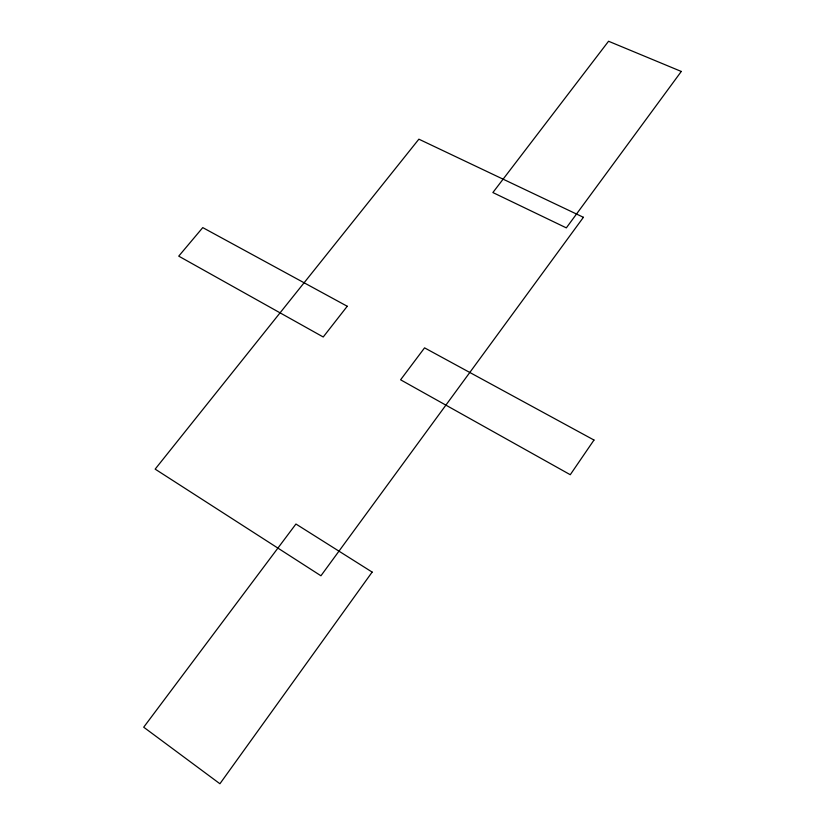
<?xml version="1.0" encoding="UTF-8"?>
<svg xmlns="http://www.w3.org/2000/svg" width="825" height="825" viewBox="0 0 825 825"><rect width="100%" height="100%" fill="white"/><g stroke="black" fill="none" stroke-linecap="round" stroke-linejoin="round"><path stroke-width="1.24" d="M593.99 440.045L570.271 474.715L400.599 379.799L424.566 347.861L593.99 440.045M372.147 572.086L219.914 783.75L143.705 727.207L295.938 524.019L372.147 572.086M583.419 217.305L320.935 575.778L155.152 469.126L418.873 139.178L583.419 217.305M681.295 71.455L566.332 227.875L492.876 192.545L608.551 41.25L681.295 71.455M347.243 306.261L323.225 336.992L178.736 256.142L202.764 227.607L347.243 306.261"/></g></svg>
